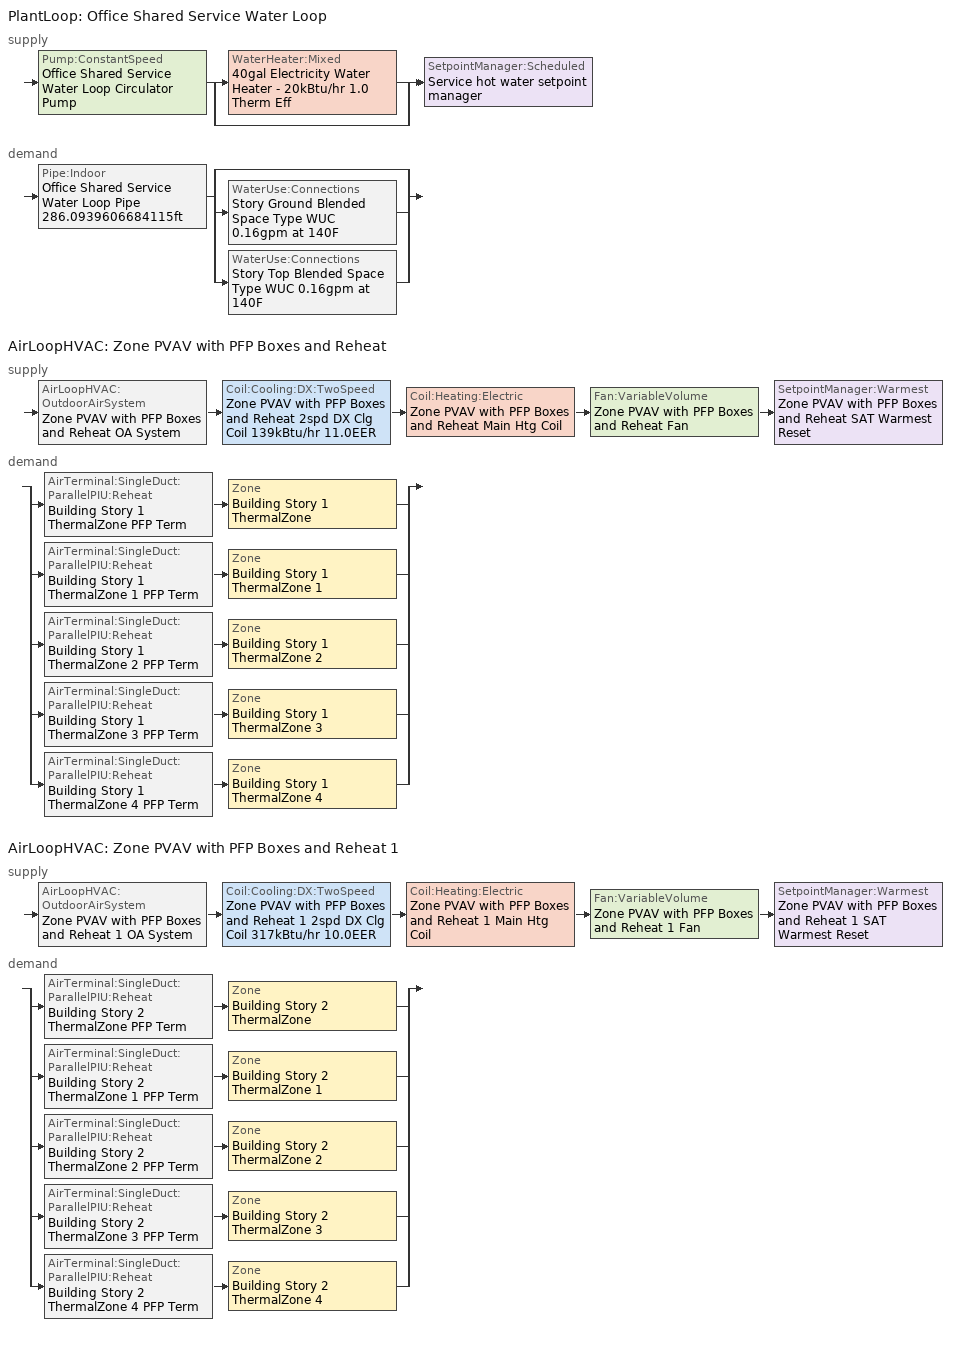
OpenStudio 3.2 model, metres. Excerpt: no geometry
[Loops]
PlantLoop 'Office Shared Service Water Loop'
 supply: Pump:ConstantSpeed 'Office Shared Service Water Loop Circulator Pump' > split
  | WaterHeater:Mixed '40gal Electricity Water Heater - 20kBtu/hr 1.0 Therm Eff'
  | bypass
  join > SetpointManager:Scheduled 'Service hot water setpoint manager'
 demand: Pipe:Indoor 'Office Shared Service Water Loop Pipe 286.0939606684115ft' > split
  | bypass
  | WaterUse:Connections 'Story Ground Blended Space Type WUC 0.16gpm at 140F'
  | WaterUse:Connections 'Story Top Blended Space Type WUC 0.16gpm at 140F'
AirLoopHVAC 'Zone PVAV with PFP Boxes and Reheat'
 supply: AirLoopHVAC:OutdoorAirSystem 'Zone PVAV with PFP Boxes and Reheat OA System' > Coil:Cooling:DX:TwoSpeed 'Zone PVAV with PFP Boxes and Reheat 2spd DX Clg Coil 139kBtu/hr 11.0EER' > Coil:Heating:Electric 'Zone PVAV with PFP Boxes and Reheat Main Htg Coil' > Fan:VariableVolume 'Zone PVAV with PFP Boxes and Reheat Fan' > SetpointManager:Warmest 'Zone PVAV with PFP Boxes and Reheat SAT Warmest Reset'
 demand: split
  | AirTerminal:SingleDuct:ParallelPIU:Reheat 'Building Story 1 ThermalZone PFP Term' > Zone 'Building Story 1 ThermalZone'
  | AirTerminal:SingleDuct:ParallelPIU:Reheat 'Building Story 1 ThermalZone 1 PFP Term' > Zone 'Building Story 1 ThermalZone 1'
  | AirTerminal:SingleDuct:ParallelPIU:Reheat 'Building Story 1 ThermalZone 2 PFP Term' > Zone 'Building Story 1 ThermalZone 2'
  | AirTerminal:SingleDuct:ParallelPIU:Reheat 'Building Story 1 ThermalZone 3 PFP Term' > Zone 'Building Story 1 ThermalZone 3'
  | AirTerminal:SingleDuct:ParallelPIU:Reheat 'Building Story 1 ThermalZone 4 PFP Term' > Zone 'Building Story 1 ThermalZone 4'
AirLoopHVAC 'Zone PVAV with PFP Boxes and Reheat 1'
 supply: AirLoopHVAC:OutdoorAirSystem 'Zone PVAV with PFP Boxes and Reheat 1 OA System' > Coil:Cooling:DX:TwoSpeed 'Zone PVAV with PFP Boxes and Reheat 1 2spd DX Clg Coil 317kBtu/hr 10.0EER' > Coil:Heating:Electric 'Zone PVAV with PFP Boxes and Reheat 1 Main Htg Coil' > Fan:VariableVolume 'Zone PVAV with PFP Boxes and Reheat 1 Fan' > SetpointManager:Warmest 'Zone PVAV with PFP Boxes and Reheat 1 SAT Warmest Reset'
 demand: split
  | AirTerminal:SingleDuct:ParallelPIU:Reheat 'Building Story 2 ThermalZone PFP Term' > Zone 'Building Story 2 ThermalZone'
  | AirTerminal:SingleDuct:ParallelPIU:Reheat 'Building Story 2 ThermalZone 1 PFP Term' > Zone 'Building Story 2 ThermalZone 1'
  | AirTerminal:SingleDuct:ParallelPIU:Reheat 'Building Story 2 ThermalZone 2 PFP Term' > Zone 'Building Story 2 ThermalZone 2'
  | AirTerminal:SingleDuct:ParallelPIU:Reheat 'Building Story 2 ThermalZone 3 PFP Term' > Zone 'Building Story 2 ThermalZone 3'
  | AirTerminal:SingleDuct:ParallelPIU:Reheat 'Building Story 2 ThermalZone 4 PFP Term' > Zone 'Building Story 2 ThermalZone 4'
[Construction]
Copper pipe 0.75in type L with 0.5in fiberglass batt: Fiberglass batt 0.5in, Copper pipe 0.75in type L
[Material] Roughness=Smooth; Thermal Absorptance=0.9; Solar Absorptance=0.7; Visible Absorptance=0.7
Name | Thickness {m} | Conductivity {W/m-K} | Density {kg/m3} | Specific Heat {J/kg-K}
Copper pipe 0.75in type L | 0.001143 | 386 | 8906.27 | 385.1856
Fiberglass batt 0.5in | 0.0127 | 0.0663448 | 11.2129 | 837.36
[Sizing:Zone] Zone Cooling Design Supply Air Temperature Input Method=SupplyAirTemperature; Zone Cooling Design Supply Air Temperature {C}=12.7778; Zone Cooling Design Supply Air Temperature Difference {deltaC}=11.11; Zone Heating Design Supply Air Temperature Input Method=SupplyAirTemperature; Zone Heating Design Supply Air Temperature {C}=40; Zone Heating Design Supply Air Temperature Difference {deltaC}=11.11; Zone Cooling Design Supply Air Humidity Ratio {kg-H2O/kg-air}=0.0085; Zone Heating Design Supply Air Humidity Ratio {kg-H2O/kg-air}=0.008; Cooling Design Air Flow Method=DesignDay; Heating Design Air Flow Method=DesignDay; Account for Dedicated Outdoor Air System=No; Dedicated Outdoor Air System Control Strategy=NeutralSupplyAir; Dedicated Outdoor Air Low Setpoint Temperature for Design {C}=autosize; Dedicated Outdoor Air High Setpoint Temperature for Design {C}=autosize
Building Story 1 ThermalZone; Building Story 1 ThermalZone 1; Building Story 1 ThermalZone 2; Building Story 1 ThermalZone 3; Building Story 1 ThermalZone 4; Building Story 2 ThermalZone; Building Story 2 ThermalZone 1; Building Story 2 ThermalZone 2; Building Story 2 ThermalZone 3; Building Story 2 ThermalZone 4
[Zone equipment]
Building Story 1 ThermalZone: Building Story 1 ThermalZone PFP Term
Building Story 1 ThermalZone 1: Building Story 1 ThermalZone 1 PFP Term
Building Story 1 ThermalZone 2: Building Story 1 ThermalZone 2 PFP Term
Building Story 1 ThermalZone 3: Building Story 1 ThermalZone 3 PFP Term
Building Story 1 ThermalZone 4: Building Story 1 ThermalZone 4 PFP Term
Building Story 2 ThermalZone: Building Story 2 ThermalZone PFP Term
Building Story 2 ThermalZone 1: Building Story 2 ThermalZone 1 PFP Term
Building Story 2 ThermalZone 2: Building Story 2 ThermalZone 2 PFP Term
Building Story 2 ThermalZone 3: Building Story 2 ThermalZone 3 PFP Term
Building Story 2 ThermalZone 4: Building Story 2 ThermalZone 4 PFP Term
[WaterUse:Connections] Drain Water Heat Exchanger Type=None; Drain Water Heat Exchanger Destination=Plant
Name | Water Use Equipment Name 1
Story Ground Blended Space Type WUC 0.16gpm at 140F | Story Ground Blended Space Type Service Water Use 0.16gpm at 140F
Story Top Blended Space Type WUC 0.16gpm at 140F | Story Top Blended Space Type Service Water Use 0.16gpm at 140F
[WaterUse:Equipment:Definition] Peak Flow Rate {m3/s}=1.0149e-05; Sensible Fraction Schedule=Fraction Sensible - 0.2; Latent Fraction Schedule=Fraction Latent - 0.05
Name | Target Temperature Schedule
Story Ground Blended Space Type Service Water Use Def 0.16gpm | Mixed Water At Faucet Temp - 140F
Story Top Blended Space Type Service Water Use Def 0.16gpm | Mixed Water At Faucet Temp - 140F 1
[WaterUse:Equipment] Flow Rate Fraction Schedule=OfficeSmall BLDG_SWH_SCH
Name | Water Use Equipment Definition
Story Ground Blended Space Type Service Water Use 0.16gpm at 140F | Story Ground Blended Space Type Service Water Use Def 0.16gpm
Story Top Blended Space Type Service Water Use 0.16gpm at 140F | Story Top Blended Space Type Service Water Use Def 0.16gpm
[PlantLoop]
Office Shared Service Water Loop: Glycol Concentration=0; Maximum Loop Temperature {C}=60; Minimum Loop Temperature {C}=10; Plant Loop Volume {m3}=Autocalculate; Load Distribution Scheme=Optimal
[Sizing:Plant]
Office Shared Service Water Loop: Loop Type=Heating; Design Loop Exit Temperature {C}=60; Loop Design Temperature Difference {deltaC}=5; Sizing Option=NonCoincident; Zone Timesteps in Averaging Window=1; Coincident Sizing Factor Mode=None
[SetpointManager:Scheduled]
Service hot water setpoint manager: Control Variable=Temperature; Schedule=Service Water Loop Temp - 140F; Setpoint Node or NodeList=Office Shared Service Water Loop Supply Outlet Node
[Pump:ConstantSpeed]
Office Shared Service Water Loop Circulator Pump: Rated Flow Rate {m3/s}=autosize; Rated Pump Head {Pa}=29890.7; Rated Power Consumption {W}=autosize; Motor Efficiency=0.7; Fraction of Motor Inefficiencies to Fluid Stream=0; Pump Control Type=Intermittent; Design Power Sizing Method=PowerPerFlowPerPressure; Design Electric Power per Unit Flow Rate {W/(m3/s)}=348701.1; Design Shaft Power per Unit Flow Rate per Unit Head {W-s/m3-Pa}=1.28205
[WaterHeater:Mixed]
40gal Electricity Water Heater - 20kBtu/hr 1.0 Therm Eff: Tank Volume {m3}=0.151416; Setpoint Temperature Schedule=Service Water Loop Temp - 140F; Deadband Temperature Difference {deltaC}=2; Maximum Temperature Limit {C}=60; Heater Control Type=Cycle; Heater Maximum Capacity {W}=5940.23; Heater Fuel Type=Electricity; Heater Thermal Efficiency=1; Off Cycle Parasitic Fuel Consumption Rate {W}=0; Off Cycle Parasitic Fuel Type=Electricity; Off Cycle Parasitic Heat Fraction to Tank=0; On Cycle Parasitic Fuel Consumption Rate {W}=0; On Cycle Parasitic Fuel Type=Electricity; On Cycle Parasitic Heat Fraction to Tank=0; Ambient Temperature Indicator=Schedule; Ambient Temperature Schedule=Water Heater Ambient Temp Schedule - 71.6f; Off Cycle Loss Coefficient to Ambient Temperature {W/K}=0.734013; On Cycle Loss Coefficient to Ambient Temperature {W/K}=0.734013; Use Side Effectiveness=1; Source Side Effectiveness=1; Use Side Design Flow Rate {m3/s}=autosize; Source Side Design Flow Rate {m3/s}=autosize; Indirect Water Heating Recovery Time {hr}=1.5; Source Side Flow Control Mode=IndirectHeatPrimarySetpoint
[Pipe:Indoor]
Office Shared Service Water Loop Pipe 286.0939606684115ft: Construction=Copper pipe 0.75in type L with 0.5in fiberglass batt; Environment Type=Schedule; Ambient Temperature Schedule=Office Shared Service Water Loop Piping Air Temp - 70F; Ambient Air Velocity Schedule=Office Shared Service Water Loop Piping Air Velocity - 0.67mph; Pipe Inside Diameter {m}=0.019939; Pipe Length {m}=87.2014
[AirLoopHVAC] Design Supply Air Flow Rate {m3/s}=autosize; Design Return Air Flow Fraction of Supply Air Flow=1
Name | Availability Schedule
Zone PVAV with PFP Boxes and Reheat | Zone PVAV with PFP Boxes and Reheat Occ Sch
Zone PVAV with PFP Boxes and Reheat 1 | Zone PVAV with PFP Boxes and Reheat 1 Occ Sch
[Sizing:System] Type of Load to Size On=Sensible; Central Heating Maximum System Air Flow Ratio=0.3; Preheat Design Temperature {C}=7.22222; Preheat Design Humidity Ratio {kg-H2O/kg-Air}=0.008; Precool Design Temperature {C}=12.7778; Precool Design Humidity Ratio {kg-H2O/kg-Air}=0.008; Central Cooling Design Supply Air Temperature {C}=12.7778; Central Heating Design Supply Air Temperature {C}=12.7778; Sizing Option=Coincident; 100% Outdoor Air in Cooling=No; 100% Outdoor Air in Heating=No; Central Cooling Design Supply Air Humidity Ratio {kg-H2O/kg-Air}=0.0085; Central Heating Design Supply Air Humidity Ratio {kg-H2O/kg-Air}=0.008; Cooling Design Air Flow Method=DesignDay; Cooling Design Air Flow Rate {m3/s}=0; Heating Design Air Flow Method=DesignDay; Heating Design Air Flow Rate {m3/s}=0; System Outdoor Air Method=ZoneSum; Zone Maximum Outdoor Air Fraction=1; Cooling Supply Air Flow Rate Per Floor Area {m3/s-m2}=0.00996765; Cooling Fraction of Autosized Cooling Supply Air Flow Rate=1; Cooling Supply Air Flow Rate Per Unit Cooling Capacity {m3/s-W}=3.94755e-05; Heating Supply Air Flow Rate Per Floor Area {m3/s-m2}=0.00996765; Heating Fraction of Autosized Heating Supply Air Flow Rate=1; Heating Fraction of Autosized Cooling Supply Air Flow Rate=1; Heating Supply Air Flow Rate Per Unit Heating Capacity {m3/s-W}=3.15882e-05; Cooling Design Capacity Method=CoolingDesignCapacity; Cooling Design Capacity {W}=autosize; Cooling Design Capacity Per Floor Area {W/m2}=234.7; Fraction of Autosized Cooling Design Capacity=1; Heating Design Capacity Method=HeatingDesignCapacity; Heating Design Capacity {W}=autosize; Heating Design Capacity Per Floor Area {W/m2}=157; Fraction of Autosized Heating Design Capacity=1; Central Cooling Capacity Control Method=OnOff
Name | Design Outdoor Air Flow Rate {m3/s}
Zone PVAV with PFP Boxes and Reheat | 1.18351
Zone PVAV with PFP Boxes and Reheat 1 | 0.746825
[Fan:VariableVolume] Availability Schedule=Always On Discrete; Pressure Rise {Pa}=1389.92; Maximum Flow Rate {m3/s}=Autosize; Fan Power Minimum Flow Rate Input Method=Fraction; Fan Power Minimum Flow Fraction=0.25; Fan Power Minimum Air Flow Rate {m3/s}=0; Motor In Airstream Fraction=1; Fan Power Coefficient 1=0.04076; Fan Power Coefficient 2=0.0881; Fan Power Coefficient 3=-0.0729; Fan Power Coefficient 4=0.9437; Fan Power Coefficient 5=0
Name | Fan Total Efficiency | Motor Efficiency
Zone PVAV with PFP Boxes and Reheat Fan | 0.59605 | 0.917
Zone PVAV with PFP Boxes and Reheat 1 Fan | 0.6045 | 0.93
[Coil:Heating:Electric] Availability Schedule=Always On Discrete
Name | Efficiency
Zone PVAV with PFP Boxes and Reheat Main Htg Coil; Zone PVAV with PFP Boxes and Reheat 1 Main Htg Coil | 0.9
Building Story 1 ThermalZone Electric Reheat Coil; Building Story 1 ThermalZone 1 Electric Reheat Coil; Building Story 1 ThermalZone 2 Electric Reheat Coil; Building Story 1 ThermalZone 3 Electric Reheat Coil; Building Story 1 ThermalZone 4 Electric Reheat Coil; Building Story 2 ThermalZone Electric Reheat Coil; Building Story 2 ThermalZone 1 Electric Reheat Coil; Building Story 2 ThermalZone 2 Electric Reheat Coil; Building Story 2 ThermalZone 3 Electric Reheat Coil; Building Story 2 ThermalZone 4 Electric Reheat Coil | 1
[Coil:Cooling:DX:TwoSpeed] Availability Schedule=Always On Discrete; Rated High Speed Total Cooling Capacity {W}=Autosize; Rated High Speed Sensible Heat Ratio=Autosize; Rated High Speed Air Flow Rate {m3/s}=Autosize; Unit Internal Static Air Pressure {Pa}=773.3; Total Cooling Capacity Function of Temperature Curve=PSZ-AC_Unitary_PackagecoolCapFT; Total Cooling Capacity Function of Flow Fraction Curve=PSZ-AC_Unitary_PackagecoolFFF; Energy Input Ratio Function of Temperature Curve=PSZ-AC DX Unitary Package EIRFT; Energy Input Ratio Function of Flow Fraction Curve=PSZ-AC_Unitary_PackagecoolEIRFFF; Part Load Fraction Correlation Curve=PSZ-AC_Unitary_PackagecoolPLR; Rated Low Speed Total Cooling Capacity {W}=Autosize; Rated Low Speed Sensible Heat Ratio=0.69; Low Speed Total Cooling Capacity Function of Temperature Curve=PSZ-AC_Unitary_PackagecoolCapFT; Low Speed Energy Input Ratio Function of Temperature Curve=PSZ-AC DX Unitary Package EIRFT; Condenser Type=AirCooled; Minimum Outdoor Dry-Bulb Temperature for Compressor Operation {C}=-25; High Speed Evaporative Condenser Effectiveness=0; High Speed Evaporative Condenser Air Flow Rate {m3/s}=Autosize; High Speed Evaporative Condenser Pump Rated Power Consumption {W}=Autosize; Low Speed Evaporative Condenser Effectiveness=0; Low Speed Evaporative Condenser Air Flow Rate {m3/s}=Autosize; Low Speed Evaporative Condenser Pump Rated Power Consumption {W}=Autosize; Basin Heater Capacity {W/K}=10; Basin Heater Setpoint Temperature {C}=2
Name | Rated High Speed COP {W/W} | Rated Low Speed COP {W/W}
Zone PVAV with PFP Boxes and Reheat 2spd DX Clg Coil 139kBtu/hr 11.0EER | 3.79883 | 3.79883
Zone PVAV with PFP Boxes and Reheat 1 2spd DX Clg Coil 317kBtu/hr 10.0EER | 3.46588 | 3.46588
[Controller:OutdoorAir] Minimum Outdoor Air Flow Rate {m3/s}=autosize; Maximum Outdoor Air Flow Rate {m3/s}=Autosize; Economizer Control Type=DifferentialDryBulb; Economizer Control Action Type=ModulateFlow; Lockout Type=LockoutWithHeating; Minimum Limit Type=FixedMinimum; High Humidity Control=No; Heat Recovery Bypass Control Type=BypassWhenWithinEconomizerLimits
Name | Minimum Outdoor Air Schedule | Controller Mechanical Ventilation
Zone PVAV with PFP Boxes and Reheat OA Controller | Zone PVAV with PFP Boxes and Reheat Occ Sch | Zone PVAV with PFP Boxes and Reheat Vent Controller
Zone PVAV with PFP Boxes and Reheat 1 OA Controller | Zone PVAV with PFP Boxes and Reheat 1 Occ Sch | Zone PVAV with PFP Boxes and Reheat 1 Vent Controller
[Controller:MechanicalVentilation] Availability Schedule=Always On Discrete; System Outdoor Air Method=ZoneSum
Zone PVAV with PFP Boxes and Reheat Vent Controller; Zone PVAV with PFP Boxes and Reheat 1 Vent Controller
[AirLoopHVAC:OutdoorAirSystem]
Name | Controller
Zone PVAV with PFP Boxes and Reheat OA System | Zone PVAV with PFP Boxes and Reheat OA Controller
Zone PVAV with PFP Boxes and Reheat 1 OA System | Zone PVAV with PFP Boxes and Reheat 1 OA Controller
[Fan:ConstantVolume] Fan Total Efficiency=0.4675; Pressure Rise {Pa}=0; Maximum Flow Rate {m3/s}=AutoSize; Motor Efficiency=0.85; Motor In Airstream Fraction=1
Name | Availability Schedule
Building Story 1 ThermalZone PFP Term Fan; Building Story 1 ThermalZone 1 PFP Term Fan; Building Story 1 ThermalZone 2 PFP Term Fan; Building Story 1 ThermalZone 3 PFP Term Fan; Building Story 1 ThermalZone 4 PFP Term Fan | Zone PVAV with PFP Boxes and Reheat Occ Sch
Building Story 2 ThermalZone PFP Term Fan; Building Story 2 ThermalZone 1 PFP Term Fan; Building Story 2 ThermalZone 2 PFP Term Fan; Building Story 2 ThermalZone 3 PFP Term Fan; Building Story 2 ThermalZone 4 PFP Term Fan | Zone PVAV with PFP Boxes and Reheat 1 Occ Sch
[AirTerminal:SingleDuct:ParallelPIU:Reheat] Availability Schedule=Always On Discrete; Maximum Primary Air Flow Rate {m3/s}=Autosize; Maximum Secondary Air Flow Rate {m3/s}=Autosize; Minimum Primary Air Flow Fraction=Autosize; Fan On Flow Fraction=Autosize; Maximum Hot Water or Steam Flow Rate {m3/s}=Autosize; Minimum Hot Water or Steam Flow Rate {m3/s}=0; Convergence Tolerance=0.001
Name | Fan | Reheat Coil
Building Story 1 ThermalZone PFP Term | Building Story 1 ThermalZone PFP Term Fan | Building Story 1 ThermalZone Electric Reheat Coil
Building Story 1 ThermalZone 1 PFP Term | Building Story 1 ThermalZone 1 PFP Term Fan | Building Story 1 ThermalZone 1 Electric Reheat Coil
Building Story 1 ThermalZone 2 PFP Term | Building Story 1 ThermalZone 2 PFP Term Fan | Building Story 1 ThermalZone 2 Electric Reheat Coil
Building Story 1 ThermalZone 3 PFP Term | Building Story 1 ThermalZone 3 PFP Term Fan | Building Story 1 ThermalZone 3 Electric Reheat Coil
Building Story 1 ThermalZone 4 PFP Term | Building Story 1 ThermalZone 4 PFP Term Fan | Building Story 1 ThermalZone 4 Electric Reheat Coil
Building Story 2 ThermalZone PFP Term | Building Story 2 ThermalZone PFP Term Fan | Building Story 2 ThermalZone Electric Reheat Coil
Building Story 2 ThermalZone 1 PFP Term | Building Story 2 ThermalZone 1 PFP Term Fan | Building Story 2 ThermalZone 1 Electric Reheat Coil
Building Story 2 ThermalZone 2 PFP Term | Building Story 2 ThermalZone 2 PFP Term Fan | Building Story 2 ThermalZone 2 Electric Reheat Coil
Building Story 2 ThermalZone 3 PFP Term | Building Story 2 ThermalZone 3 PFP Term Fan | Building Story 2 ThermalZone 3 Electric Reheat Coil
Building Story 2 ThermalZone 4 PFP Term | Building Story 2 ThermalZone 4 PFP Term Fan | Building Story 2 ThermalZone 4 Electric Reheat Coil
[SetpointManager:Warmest] Control Variable=Temperature; Minimum Setpoint Temperature {C}=12.7778; Maximum Setpoint Temperature {C}=15.5556; Strategy=MaximumTemperature
Name | Setpoint Node or NodeList
Zone PVAV with PFP Boxes and Reheat SAT Warmest Reset | Zone PVAV with PFP Boxes and Reheat Supply Outlet Node
Zone PVAV with PFP Boxes and Reheat 1 SAT Warmest Reset | Zone PVAV with PFP Boxes and Reheat 1 Supply Outlet Node
[Schedule:Ruleset]
Name | Default Day Schedule | Summer Design Day Schedule | Winter Design Day Schedule
OfficeSmall BLDG_SWH_SCH | OfficeSmall BLDG_SWH_SCH Default | OfficeSmall BLDG_SWH_SCH Summer Design Day | OfficeSmall BLDG_SWH_SCH Winter Design Day
Fraction Sensible - 0.2 | Fraction Sensible - 0.2 Default
Fraction Latent - 0.05 | Fraction Latent - 0.05 Default
Mixed Water At Faucet Temp - 140F | Mixed Water At Faucet Temp - 140F Default
Mixed Water At Faucet Temp - 140F 1 | Mixed Water At Faucet Temp - 140F Default 1
Service Water Loop Temp - 140F | Service Water Loop Temp - 140F Default
Water Heater Ambient Temp Schedule - 71.6f | Water Heater Ambient Temp Schedule - 71.6f Default
Office Shared Service Water Loop Piping Air Temp - 70F | Office Shared Service Water Loop Piping Air Temp - 70F Default
Office Shared Service Water Loop Piping Air Velocity - 0.67mph | Office Shared Service Water Loop Piping Air Velocity - 0.67mph Default
Zone PVAV with PFP Boxes and Reheat Occ Sch | Zone PVAV with PFP Boxes and Reheat Occ Sch Default | Zone PVAV with PFP Boxes and Reheat Occ Sch Summer Design Day | Zone PVAV with PFP Boxes and Reheat Occ Sch Winter Design Day
Zone PVAV with PFP Boxes and Reheat 1 Occ Sch | Zone PVAV with PFP Boxes and Reheat 1 Occ Sch Default | Zone PVAV with PFP Boxes and Reheat 1 Occ Sch Summer Design Day | Zone PVAV with PFP Boxes and Reheat 1 Occ Sch Winter Design Day
[Schedule:Day]
OfficeSmall BLDG_SWH_SCH Default: Yes, 8, 0, 0, 24, 0, 0
OfficeSmall BLDG_SWH_SCH Winter Design Day; OfficeSmall BLDG_SWH_SCH Summer Design Day: 7, 0, 0, 8, 0, 0.27, 9, 0, 0.55, 11, 0, 0.64, 12, 0, 0.82, 13, 0, 1, 14, 0, 0.91, 16, 0, 0.55, 17, 0, 0.73, 19, 0, 0.37, 20, 0, 0.18, 21, 0, 0.27, 22, 0, 0.09, 24, 0, 0
OfficeSmall BLDG_SWH_SCH WntrDsn|SmrDsn|Wkdy Day: Yes, 6, 0, 0, 7, 0, 0.27, 8, 0, 0.55, 9, 0, 0.64, 10, 0, 0.64, 11, 0, 0.82, 12, 0, 1, 13, 0, 0.91, 14, 0, 0.55, 15, 0, 0.55, 16, 0, 0.73, 17, 0, 0.37, 18, 0, 0.37, 19, 0, 0.18, 20, 0, 0.27, 21, 0, 0.09, 22, 0, 0, 24, 0, 0
Fraction Sensible - 0.2 Default: 24, 0, 0.2
Fraction Latent - 0.05 Default: 24, 0, 0.05
Mixed Water At Faucet Temp - 140F Default; Mixed Water At Faucet Temp - 140F Default 1; Service Water Loop Temp - 140F Default: 24, 0, 60
Water Heater Ambient Temp Schedule - 71.6f Default: 24, 0, 22
Office Shared Service Water Loop Piping Air Temp - 70F Default: 24, 0, 21.1111
Office Shared Service Water Loop Piping Air Velocity - 0.67mph Default: 24, 0, 0.3
Zone PVAV with PFP Boxes and Reheat Occ Sch Default; Zone PVAV with PFP Boxes and Reheat 1 Occ Sch Default: 6, 30, 0, 15, 30, 1, 24, 0, 0
Zone PVAV with PFP Boxes and Reheat Occ Sch Winter Design Day; Zone PVAV with PFP Boxes and Reheat Occ Sch Summer Design Day; Zone PVAV with PFP Boxes and Reheat 1 Occ Sch Winter Design Day; Zone PVAV with PFP Boxes and Reheat 1 Occ Sch Summer Design Day: 24, 0, 1
Zone PVAV with PFP Boxes and Reheat Occ Sch Sunday; Zone PVAV with PFP Boxes and Reheat 1 Occ Sch Sunday: 24, 0, 0
[Schedule:Rule] Rule Order=0; Date Specification Type=DateRange; Start Month=1; Start Day=1; End Month=12; End Day=31
Name | Schedule Ruleset | Day Schedule | Apply Monday | Apply Tuesday | Apply Wednesday | Apply Thursday | Apply Friday | Apply Sunday | Apply Saturday
Schedule Rule 3 | OfficeSmall BLDG_SWH_SCH | OfficeSmall BLDG_SWH_SCH WntrDsn|SmrDsn|Wkdy Day | Yes | Yes | Yes | Yes | Yes
Zone PVAV with PFP Boxes and Reheat Occ Sch Sunday Rule | Zone PVAV with PFP Boxes and Reheat Occ Sch | Zone PVAV with PFP Boxes and Reheat Occ Sch Sunday |  |  |  |  |  | Yes | Yes
Zone PVAV with PFP Boxes and Reheat 1 Occ Sch Sunday Rule | Zone PVAV with PFP Boxes and Reheat 1 Occ Sch | Zone PVAV with PFP Boxes and Reheat 1 Occ Sch Sunday |  |  |  |  |  | Yes | Yes
[Schedule:Constant]
Always On Discrete: Value=1
[Curve:Biquadratic] Minimum Value of x=12.77778; Maximum Value of x=23.88889; Minimum Value of y=21.11111; Maximum Value of y=46.11111
Name | Coefficient1 Constant | Coefficient2 x | Coefficient3 x**2 | Coefficient4 y | Coefficient5 y**2 | Coefficient6 x*y
PSZ-AC_Unitary_PackagecoolCapFT | 0.766956 | 0.0107756 | -4.14703e-05 | 0.00134961 | -0.000261144 | 0.000457488
PSZ-AC DX Unitary Package EIRFT | 0.297145 | 0.0430933 | -0.000748766 | 0.00597727 | 0.000482112 | -0.000956448
[Curve:Quadratic]
Name | Coefficient1 Constant | Coefficient2 x | Coefficient3 x**2 | Minimum Value of x | Maximum Value of x
PSZ-AC_Unitary_PackagecoolFFF | 0.8 | 0.2 | 0 | 0.5 | 1.5
PSZ-AC_Unitary_PackagecoolEIRFFF | 1.156 | -0.1816 | 0.0256 | 0.5 | 1.5
PSZ-AC_Unitary_PackagecoolPLR | 0.75 | 0.25 | 0 | 0 | 1
